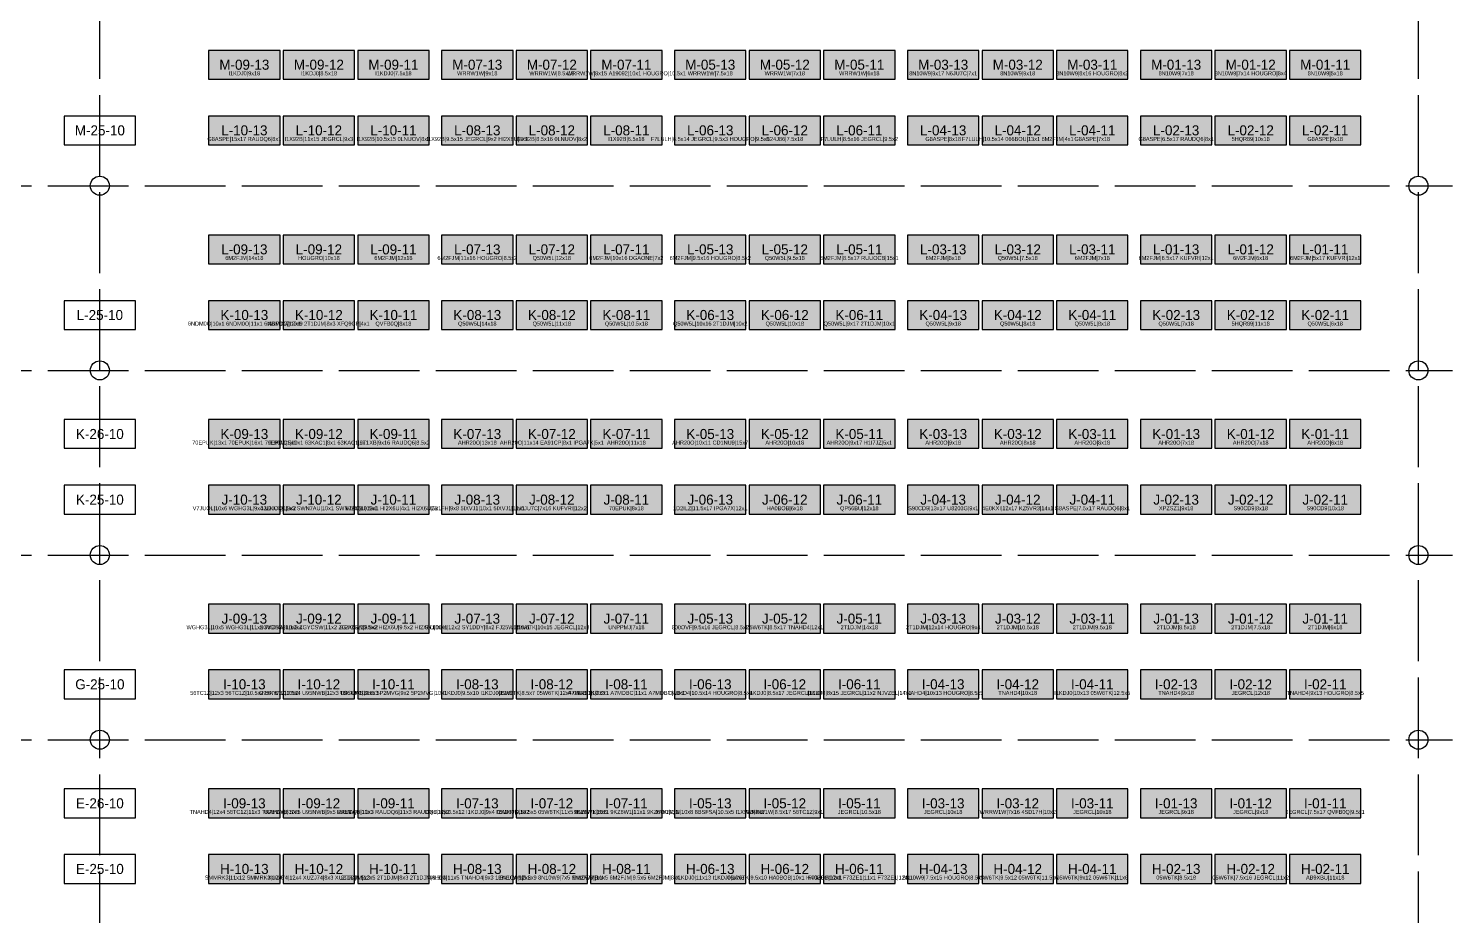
# Model space of a CAD drawing. Header units: metres. Extents: x 0 to 48.5, y -2.8 to 53.5.
# Drawn here: x 26.08 to 48.46, y 25.44 to 39.37 of the extents above; entities that cross this region are included whole.
import ezdxf
from ezdxf.enums import TextEntityAlignment as Align

# ---------------------------------------------------------------- set-up
doc = ezdxf.new("R2010")
doc.units = ezdxf.units.M
doc.linetypes.add('DASHED', pattern=[1.524, 1.27, -0.254])
for name, color, linetype in [('CROSS_AISLES', 4, 'Continuous'), ('LABELS', 7, 'Continuous'), ('RACK_L1', 7, 'Continuous'), ('STOCK_ONLY', 254, 'Continuous'), ('SUPPORT_POINTS', 8, 'Continuous'), ('WALKWAYS', 8, 'Continuous'), ('ZONE_A', 1, 'Continuous'), ('ZONE_B', 30, 'Continuous'), ('ZONE_C', 5, 'Continuous'), ('ZONE_N', 8, 'Continuous')]:
    doc.layers.add(name, color=color, linetype=linetype)

msp = doc.modelspace()

# ---------------------------------------------------------------- hatches: boundary and pattern name
at = {"layer": 'STOCK_ONLY'}
for points in [[(28.912, 38.574), (30.035, 38.574), (30.035, 39.025), (28.912, 39.025)], [(30.084, 38.574), (31.206, 38.574), (31.206, 39.025), (30.084, 39.025)], [(31.255, 38.574), (32.377, 38.574), (32.377, 39.025), (31.255, 39.025)], [(32.572, 38.574), (33.695, 38.574), (33.695, 39.025), (32.572, 39.025)], [(33.744, 38.574), (34.866, 38.574), (34.866, 39.025), (33.744, 39.025)], [(34.915, 38.574), (36.037, 38.574), (36.037, 39.025), (34.915, 39.025)], [(36.232, 38.574), (37.355, 38.574), (37.355, 39.025), (36.232, 39.025)], [(37.404, 38.574), (38.526, 38.574), (38.526, 39.025), (37.404, 39.025)], [(38.575, 38.574), (39.697, 38.574), (39.697, 39.025), (38.575, 39.025)], [(39.892, 38.574), (41.015, 38.574), (41.015, 39.025), (39.892, 39.025)], [(41.064, 38.574), (42.186, 38.574), (42.186, 39.025), (41.064, 39.025)], [(42.235, 38.574), (43.357, 38.574), (43.357, 39.025), (42.235, 39.025)], [(43.552, 38.574), (44.675, 38.574), (44.675, 39.025), (43.552, 39.025)], [(44.724, 38.574), (45.846, 38.574), (45.846, 39.025), (44.724, 39.025)], [(45.895, 38.574), (47.017, 38.574), (47.017, 39.025), (45.895, 39.025)], [(28.912, 37.543), (30.035, 37.543), (30.035, 37.994), (28.912, 37.994)], [(30.084, 37.543), (31.206, 37.543), (31.206, 37.994), (30.084, 37.994)], [(31.255, 37.543), (32.377, 37.543), (32.377, 37.994), (31.255, 37.994)], [(32.572, 37.543), (33.695, 37.543), (33.695, 37.994), (32.572, 37.994)], [(33.744, 37.543), (34.866, 37.543), (34.866, 37.994), (33.744, 37.994)], [(34.915, 37.543), (36.037, 37.543), (36.037, 37.994), (34.915, 37.994)], [(36.232, 37.543), (37.355, 37.543), (37.355, 37.994), (36.232, 37.994)], [(37.404, 37.543), (38.526, 37.543), (38.526, 37.994), (37.404, 37.994)], [(38.575, 37.543), (39.697, 37.543), (39.697, 37.994), (38.575, 37.994)], [(39.892, 37.543), (41.015, 37.543), (41.015, 37.994), (39.892, 37.994)], [(41.064, 37.543), (42.186, 37.543), (42.186, 37.994), (41.064, 37.994)], [(42.235, 37.543), (43.357, 37.543), (43.357, 37.994), (42.235, 37.994)], [(43.552, 37.543), (44.675, 37.543), (44.675, 37.994), (43.552, 37.994)], [(44.724, 37.543), (45.846, 37.543), (45.846, 37.994), (44.724, 37.994)], [(45.895, 37.543), (47.017, 37.543), (47.017, 37.994), (45.895, 37.994)], [(28.912, 35.674), (30.035, 35.674), (30.035, 36.125), (28.912, 36.125)], [(30.084, 35.674), (31.206, 35.674), (31.206, 36.125), (30.084, 36.125)], [(31.255, 35.674), (32.377, 35.674), (32.377, 36.125), (31.255, 36.125)], [(32.572, 35.674), (33.695, 35.674), (33.695, 36.125), (32.572, 36.125)], [(33.744, 35.674), (34.866, 35.674), (34.866, 36.125), (33.744, 36.125)], [(34.915, 35.674), (36.037, 35.674), (36.037, 36.125), (34.915, 36.125)], [(36.232, 35.674), (37.355, 35.674), (37.355, 36.125), (36.232, 36.125)], [(37.404, 35.674), (38.526, 35.674), (38.526, 36.125), (37.404, 36.125)], [(38.575, 35.674), (39.697, 35.674), (39.697, 36.125), (38.575, 36.125)], [(39.892, 35.674), (41.015, 35.674), (41.015, 36.125), (39.892, 36.125)], [(41.064, 35.674), (42.186, 35.674), (42.186, 36.125), (41.064, 36.125)], [(42.235, 35.674), (43.357, 35.674), (43.357, 36.125), (42.235, 36.125)], [(43.552, 35.674), (44.675, 35.674), (44.675, 36.125), (43.552, 36.125)], [(44.724, 35.674), (45.846, 35.674), (45.846, 36.125), (44.724, 36.125)], [(45.895, 35.674), (47.017, 35.674), (47.017, 36.125), (45.895, 36.125)], [(31.255, 34.643), (32.377, 34.643), (32.377, 35.094), (31.255, 35.094)], [(32.572, 34.643), (33.695, 34.643), (33.695, 35.094), (32.572, 35.094)], [(33.744, 34.643), (34.866, 34.643), (34.866, 35.094), (33.744, 35.094)], [(34.915, 34.643), (36.037, 34.643), (36.037, 35.094), (34.915, 35.094)], [(36.232, 34.643), (37.355, 34.643), (37.355, 35.094), (36.232, 35.094)], [(37.404, 34.643), (38.526, 34.643), (38.526, 35.094), (37.404, 35.094)], [(38.575, 34.643), (39.697, 34.643), (39.697, 35.094), (38.575, 35.094)], [(39.892, 34.643), (41.015, 34.643), (41.015, 35.094), (39.892, 35.094)], [(41.064, 34.643), (42.186, 34.643), (42.186, 35.094), (41.064, 35.094)], [(42.235, 34.643), (43.357, 34.643), (43.357, 35.094), (42.235, 35.094)], [(43.552, 34.643), (44.675, 34.643), (44.675, 35.094), (43.552, 35.094)], [(44.724, 34.643), (45.846, 34.643), (45.846, 35.094), (44.724, 35.094)], [(45.895, 34.643), (47.017, 34.643), (47.017, 35.094), (45.895, 35.094)], [(31.255, 32.775), (32.377, 32.775), (32.377, 33.226), (31.255, 33.226)], [(32.572, 32.775), (33.695, 32.775), (33.695, 33.226), (32.572, 33.226)], [(33.744, 32.775), (34.866, 32.775), (34.866, 33.226), (33.744, 33.226)], [(34.915, 32.775), (36.037, 32.775), (36.037, 33.226), (34.915, 33.226)], [(36.232, 32.775), (37.355, 32.775), (37.355, 33.226), (36.232, 33.226)], [(37.404, 32.775), (38.526, 32.775), (38.526, 33.226), (37.404, 33.226)], [(38.575, 32.775), (39.697, 32.775), (39.697, 33.226), (38.575, 33.226)], [(39.892, 32.775), (41.015, 32.775), (41.015, 33.226), (39.892, 33.226)], [(41.064, 32.775), (42.186, 32.775), (42.186, 33.226), (41.064, 33.226)], [(42.235, 32.775), (43.357, 32.775), (43.357, 33.226), (42.235, 33.226)], [(43.552, 32.775), (44.675, 32.775), (44.675, 33.226), (43.552, 33.226)], [(44.724, 32.775), (45.846, 32.775), (45.846, 33.226), (44.724, 33.226)], [(45.895, 32.775), (47.017, 32.775), (47.017, 33.226), (45.895, 33.226)], [(33.744, 31.743), (34.866, 31.743), (34.866, 32.194), (33.744, 32.194)], [(34.915, 31.743), (36.037, 31.743), (36.037, 32.194), (34.915, 32.194)], [(36.232, 31.743), (37.355, 31.743), (37.355, 32.194), (36.232, 32.194)], [(37.404, 31.743), (38.526, 31.743), (38.526, 32.194), (37.404, 32.194)], [(38.575, 31.743), (39.697, 31.743), (39.697, 32.194), (38.575, 32.194)], [(39.892, 31.743), (41.015, 31.743), (41.015, 32.194), (39.892, 32.194)], [(41.064, 31.743), (42.186, 31.743), (42.186, 32.194), (41.064, 32.194)], [(42.235, 31.743), (43.357, 31.743), (43.357, 32.194), (42.235, 32.194)], [(43.552, 31.743), (44.675, 31.743), (44.675, 32.194), (43.552, 32.194)], [(44.724, 31.743), (45.846, 31.743), (45.846, 32.194), (44.724, 32.194)], [(45.895, 31.743), (47.017, 31.743), (47.017, 32.194), (45.895, 32.194)], [(33.744, 29.874), (34.866, 29.874), (34.866, 30.325), (33.744, 30.325)], [(34.915, 29.874), (36.037, 29.874), (36.037, 30.325), (34.915, 30.325)], [(36.232, 29.874), (37.355, 29.874), (37.355, 30.325), (36.232, 30.325)], [(37.404, 29.874), (38.526, 29.874), (38.526, 30.325), (37.404, 30.325)], [(38.575, 29.874), (39.697, 29.874), (39.697, 30.325), (38.575, 30.325)], [(39.892, 29.874), (41.015, 29.874), (41.015, 30.325), (39.892, 30.325)], [(41.064, 29.874), (42.186, 29.874), (42.186, 30.325), (41.064, 30.325)], [(42.235, 29.874), (43.357, 29.874), (43.357, 30.325), (42.235, 30.325)], [(43.552, 29.874), (44.675, 29.874), (44.675, 30.325), (43.552, 30.325)], [(44.724, 29.874), (45.846, 29.874), (45.846, 30.325), (44.724, 30.325)], [(45.895, 29.874), (47.017, 29.874), (47.017, 30.325), (45.895, 30.325)], [(32.572, 28.843), (33.695, 28.843), (33.695, 29.294), (32.572, 29.294)], [(36.232, 28.843), (37.355, 28.843), (37.355, 29.294), (36.232, 29.294)], [(37.404, 28.843), (38.526, 28.843), (38.526, 29.294), (37.404, 29.294)], [(38.575, 28.843), (39.697, 28.843), (39.697, 29.294), (38.575, 29.294)], [(39.892, 28.843), (41.015, 28.843), (41.015, 29.294), (39.892, 29.294)], [(41.064, 28.843), (42.186, 28.843), (42.186, 29.294), (41.064, 29.294)], [(42.235, 28.843), (43.357, 28.843), (43.357, 29.294), (42.235, 29.294)], [(43.552, 28.843), (44.675, 28.843), (44.675, 29.294), (43.552, 29.294)], [(44.724, 28.843), (45.846, 28.843), (45.846, 29.294), (44.724, 29.294)], [(45.895, 28.843), (47.017, 28.843), (47.017, 29.294), (45.895, 29.294)], [(36.232, 26.974), (37.355, 26.974), (37.355, 27.425), (36.232, 27.425)], [(37.404, 26.974), (38.526, 26.974), (38.526, 27.425), (37.404, 27.425)], [(38.575, 26.974), (39.697, 26.974), (39.697, 27.425), (38.575, 27.425)], [(39.892, 26.974), (41.015, 26.974), (41.015, 27.425), (39.892, 27.425)], [(41.064, 26.974), (42.186, 26.974), (42.186, 27.425), (41.064, 27.425)], [(42.235, 26.974), (43.357, 26.974), (43.357, 27.425), (42.235, 27.425)], [(43.552, 26.974), (44.675, 26.974), (44.675, 27.425), (43.552, 27.425)], [(44.724, 26.974), (45.846, 26.974), (45.846, 27.425), (44.724, 27.425)], [(45.895, 26.974), (47.017, 26.974), (47.017, 27.425), (45.895, 27.425)], [(39.892, 25.943), (41.015, 25.943), (41.015, 26.394), (39.892, 26.394)], [(41.064, 25.943), (42.186, 25.943), (42.186, 26.394), (41.064, 26.394)], [(42.235, 25.943), (43.357, 25.943), (43.357, 26.394), (42.235, 26.394)], [(43.552, 25.943), (44.675, 25.943), (44.675, 26.394), (43.552, 26.394)], [(44.724, 25.943), (45.846, 25.943), (45.846, 26.394), (44.724, 26.394)], [(45.895, 25.943), (47.017, 25.943), (47.017, 26.394), (45.895, 26.394)]]:
    msp.add_hatch(color=254, dxfattribs=at).paths.add_polyline_path(points)
at = {"layer": 'ZONE_A'}
for points in [[(28.912, 31.743), (30.035, 31.743), (30.035, 32.194), (28.912, 32.194)], [(28.912, 29.874), (30.035, 29.874), (30.035, 30.325), (28.912, 30.325)], [(30.084, 29.874), (31.206, 29.874), (31.206, 30.325), (30.084, 30.325)], [(28.912, 28.843), (30.035, 28.843), (30.035, 29.294), (28.912, 29.294)], [(30.084, 28.843), (31.206, 28.843), (31.206, 29.294), (30.084, 29.294)], [(31.255, 28.843), (32.377, 28.843), (32.377, 29.294), (31.255, 29.294)], [(33.744, 28.843), (34.866, 28.843), (34.866, 29.294), (33.744, 29.294)], [(28.912, 26.974), (30.035, 26.974), (30.035, 27.425), (28.912, 27.425)], [(30.084, 26.974), (31.206, 26.974), (31.206, 27.425), (30.084, 27.425)], [(31.255, 26.974), (32.377, 26.974), (32.377, 27.425), (31.255, 27.425)], [(32.572, 26.974), (33.695, 26.974), (33.695, 27.425), (32.572, 27.425)], [(33.744, 26.974), (34.866, 26.974), (34.866, 27.425), (33.744, 27.425)], [(28.912, 25.943), (30.035, 25.943), (30.035, 26.394), (28.912, 26.394)], [(30.084, 25.943), (31.206, 25.943), (31.206, 26.394), (30.084, 26.394)], [(31.255, 25.943), (32.377, 25.943), (32.377, 26.394), (31.255, 26.394)], [(32.572, 25.943), (33.695, 25.943), (33.695, 26.394), (32.572, 26.394)], [(33.744, 25.943), (34.866, 25.943), (34.866, 26.394), (33.744, 26.394)], [(34.915, 25.943), (36.037, 25.943), (36.037, 26.394), (34.915, 26.394)], [(36.232, 25.943), (37.355, 25.943), (37.355, 26.394), (36.232, 26.394)], [(37.404, 25.943), (38.526, 25.943), (38.526, 26.394), (37.404, 26.394)]]:
    msp.add_hatch(color=1, dxfattribs=at).paths.add_polyline_path(points)
at = {"layer": 'ZONE_B'}
for points in [[(28.912, 32.775), (30.035, 32.775), (30.035, 33.226), (28.912, 33.226)], [(30.084, 31.743), (31.206, 31.743), (31.206, 32.194), (30.084, 32.194)], [(31.255, 31.743), (32.377, 31.743), (32.377, 32.194), (31.255, 32.194)], [(31.255, 29.874), (32.377, 29.874), (32.377, 30.325), (31.255, 30.325)], [(34.915, 28.843), (36.037, 28.843), (36.037, 29.294), (34.915, 29.294)], [(38.575, 25.943), (39.697, 25.943), (39.697, 26.394), (38.575, 26.394)]]:
    msp.add_hatch(color=30, dxfattribs=at).paths.add_polyline_path(points)
at = {"layer": 'ZONE_C'}
for points in [[(28.912, 34.643), (30.035, 34.643), (30.035, 35.094), (28.912, 35.094)], [(30.084, 32.775), (31.206, 32.775), (31.206, 33.226), (30.084, 33.226)], [(32.572, 31.743), (33.695, 31.743), (33.695, 32.194), (32.572, 32.194)], [(32.572, 29.874), (33.695, 29.874), (33.695, 30.325), (32.572, 30.325)], [(34.915, 26.974), (36.037, 26.974), (36.037, 27.425), (34.915, 27.425)]]:
    msp.add_hatch(color=5, dxfattribs=at).paths.add_polyline_path(points)
at = {"layer": 'ZONE_N'}
msp.add_hatch(color=8, dxfattribs=at).paths.add_polyline_path([(30.084, 34.643), (31.206, 34.643), (31.206, 35.094), (30.084, 35.094)])

# ---------------------------------------------------------------- linework, layer by layer
at = {"layer": 'CROSS_AISLES', "linetype": 'DASHED'}
for p, q in [((27.204, 2), (27.204, 52.4)), ((47.92, 2), (47.92, 52.4))]:
    msp.add_line(p, q, dxfattribs=at)
at = {"layer": 'RACK_L1'}
for points in [[(28.912, 38.574), (30.035, 38.574), (30.035, 39.025), (28.912, 39.025)], [(30.084, 38.574), (31.206, 38.574), (31.206, 39.025), (30.084, 39.025)], [(31.255, 38.574), (32.377, 38.574), (32.377, 39.025), (31.255, 39.025)], [(32.572, 38.574), (33.695, 38.574), (33.695, 39.025), (32.572, 39.025)], [(33.744, 38.574), (34.866, 38.574), (34.866, 39.025), (33.744, 39.025)], [(34.915, 38.574), (36.037, 38.574), (36.037, 39.025), (34.915, 39.025)], [(36.232, 38.574), (37.355, 38.574), (37.355, 39.025), (36.232, 39.025)], [(37.404, 38.574), (38.526, 38.574), (38.526, 39.025), (37.404, 39.025)], [(38.575, 38.574), (39.697, 38.574), (39.697, 39.025), (38.575, 39.025)], [(39.892, 38.574), (41.015, 38.574), (41.015, 39.025), (39.892, 39.025)], [(41.064, 38.574), (42.186, 38.574), (42.186, 39.025), (41.064, 39.025)], [(42.235, 38.574), (43.357, 38.574), (43.357, 39.025), (42.235, 39.025)], [(43.552, 38.574), (44.675, 38.574), (44.675, 39.025), (43.552, 39.025)], [(44.724, 38.574), (45.846, 38.574), (45.846, 39.025), (44.724, 39.025)], [(45.895, 38.574), (47.017, 38.574), (47.017, 39.025), (45.895, 39.025)], [(26.643, 37.543), (27.766, 37.543), (27.766, 37.994), (26.643, 37.994)], [(28.912, 37.543), (30.035, 37.543), (30.035, 37.994), (28.912, 37.994)], [(30.084, 37.543), (31.206, 37.543), (31.206, 37.994), (30.084, 37.994)], [(31.255, 37.543), (32.377, 37.543), (32.377, 37.994), (31.255, 37.994)], [(32.572, 37.543), (33.695, 37.543), (33.695, 37.994), (32.572, 37.994)], [(33.744, 37.543), (34.866, 37.543), (34.866, 37.994), (33.744, 37.994)], [(34.915, 37.543), (36.037, 37.543), (36.037, 37.994), (34.915, 37.994)], [(36.232, 37.543), (37.355, 37.543), (37.355, 37.994), (36.232, 37.994)], [(37.404, 37.543), (38.526, 37.543), (38.526, 37.994), (37.404, 37.994)], [(38.575, 37.543), (39.697, 37.543), (39.697, 37.994), (38.575, 37.994)], [(39.892, 37.543), (41.015, 37.543), (41.015, 37.994), (39.892, 37.994)], [(41.064, 37.543), (42.186, 37.543), (42.186, 37.994), (41.064, 37.994)], [(42.235, 37.543), (43.357, 37.543), (43.357, 37.994), (42.235, 37.994)], [(43.552, 37.543), (44.675, 37.543), (44.675, 37.994), (43.552, 37.994)], [(44.724, 37.543), (45.846, 37.543), (45.846, 37.994), (44.724, 37.994)], [(45.895, 37.543), (47.017, 37.543), (47.017, 37.994), (45.895, 37.994)], [(28.912, 35.674), (30.035, 35.674), (30.035, 36.125), (28.912, 36.125)], [(30.084, 35.674), (31.206, 35.674), (31.206, 36.125), (30.084, 36.125)], [(31.255, 35.674), (32.377, 35.674), (32.377, 36.125), (31.255, 36.125)], [(32.572, 35.674), (33.695, 35.674), (33.695, 36.125), (32.572, 36.125)], [(33.744, 35.674), (34.866, 35.674), (34.866, 36.125), (33.744, 36.125)], [(34.915, 35.674), (36.037, 35.674), (36.037, 36.125), (34.915, 36.125)], [(36.232, 35.674), (37.355, 35.674), (37.355, 36.125), (36.232, 36.125)], [(37.404, 35.674), (38.526, 35.674), (38.526, 36.125), (37.404, 36.125)], [(38.575, 35.674), (39.697, 35.674), (39.697, 36.125), (38.575, 36.125)], [(39.892, 35.674), (41.015, 35.674), (41.015, 36.125), (39.892, 36.125)], [(41.064, 35.674), (42.186, 35.674), (42.186, 36.125), (41.064, 36.125)], [(42.235, 35.674), (43.357, 35.674), (43.357, 36.125), (42.235, 36.125)], [(43.552, 35.674), (44.675, 35.674), (44.675, 36.125), (43.552, 36.125)], [(44.724, 35.674), (45.846, 35.674), (45.846, 36.125), (44.724, 36.125)], [(45.895, 35.674), (47.017, 35.674), (47.017, 36.125), (45.895, 36.125)], [(26.643, 34.643), (27.766, 34.643), (27.766, 35.094), (26.643, 35.094)], [(28.912, 34.643), (30.035, 34.643), (30.035, 35.094), (28.912, 35.094)], [(30.084, 34.643), (31.206, 34.643), (31.206, 35.094), (30.084, 35.094)], [(31.255, 34.643), (32.377, 34.643), (32.377, 35.094), (31.255, 35.094)], [(32.572, 34.643), (33.695, 34.643), (33.695, 35.094), (32.572, 35.094)], [(33.744, 34.643), (34.866, 34.643), (34.866, 35.094), (33.744, 35.094)], [(34.915, 34.643), (36.037, 34.643), (36.037, 35.094), (34.915, 35.094)], [(36.232, 34.643), (37.355, 34.643), (37.355, 35.094), (36.232, 35.094)], [(37.404, 34.643), (38.526, 34.643), (38.526, 35.094), (37.404, 35.094)], [(38.575, 34.643), (39.697, 34.643), (39.697, 35.094), (38.575, 35.094)], [(39.892, 34.643), (41.015, 34.643), (41.015, 35.094), (39.892, 35.094)], [(41.064, 34.643), (42.186, 34.643), (42.186, 35.094), (41.064, 35.094)], [(42.235, 34.643), (43.357, 34.643), (43.357, 35.094), (42.235, 35.094)], [(43.552, 34.643), (44.675, 34.643), (44.675, 35.094), (43.552, 35.094)], [(44.724, 34.643), (45.846, 34.643), (45.846, 35.094), (44.724, 35.094)], [(45.895, 34.643), (47.017, 34.643), (47.017, 35.094), (45.895, 35.094)], [(26.643, 32.775), (27.766, 32.775), (27.766, 33.226), (26.643, 33.226)], [(28.912, 32.775), (30.035, 32.775), (30.035, 33.226), (28.912, 33.226)], [(30.084, 32.775), (31.206, 32.775), (31.206, 33.226), (30.084, 33.226)], [(31.255, 32.775), (32.377, 32.775), (32.377, 33.226), (31.255, 33.226)], [(32.572, 32.775), (33.695, 32.775), (33.695, 33.226), (32.572, 33.226)], [(33.744, 32.775), (34.866, 32.775), (34.866, 33.226), (33.744, 33.226)], [(34.915, 32.775), (36.037, 32.775), (36.037, 33.226), (34.915, 33.226)], [(36.232, 32.775), (37.355, 32.775), (37.355, 33.226), (36.232, 33.226)], [(37.404, 32.775), (38.526, 32.775), (38.526, 33.226), (37.404, 33.226)], [(38.575, 32.775), (39.697, 32.775), (39.697, 33.226), (38.575, 33.226)], [(39.892, 32.775), (41.015, 32.775), (41.015, 33.226), (39.892, 33.226)], [(41.064, 32.775), (42.186, 32.775), (42.186, 33.226), (41.064, 33.226)], [(42.235, 32.775), (43.357, 32.775), (43.357, 33.226), (42.235, 33.226)], [(43.552, 32.775), (44.675, 32.775), (44.675, 33.226), (43.552, 33.226)], [(44.724, 32.775), (45.846, 32.775), (45.846, 33.226), (44.724, 33.226)], [(45.895, 32.775), (47.017, 32.775), (47.017, 33.226), (45.895, 33.226)], [(26.643, 31.743), (27.766, 31.743), (27.766, 32.194), (26.643, 32.194)], [(28.912, 31.743), (30.035, 31.743), (30.035, 32.194), (28.912, 32.194)], [(30.084, 31.743), (31.206, 31.743), (31.206, 32.194), (30.084, 32.194)], [(31.255, 31.743), (32.377, 31.743), (32.377, 32.194), (31.255, 32.194)], [(32.572, 31.743), (33.695, 31.743), (33.695, 32.194), (32.572, 32.194)], [(33.744, 31.743), (34.866, 31.743), (34.866, 32.194), (33.744, 32.194)], [(34.915, 31.743), (36.037, 31.743), (36.037, 32.194), (34.915, 32.194)], [(36.232, 31.743), (37.355, 31.743), (37.355, 32.194), (36.232, 32.194)], [(37.404, 31.743), (38.526, 31.743), (38.526, 32.194), (37.404, 32.194)], [(38.575, 31.743), (39.697, 31.743), (39.697, 32.194), (38.575, 32.194)], [(39.892, 31.743), (41.015, 31.743), (41.015, 32.194), (39.892, 32.194)], [(41.064, 31.743), (42.186, 31.743), (42.186, 32.194), (41.064, 32.194)], [(42.235, 31.743), (43.357, 31.743), (43.357, 32.194), (42.235, 32.194)], [(43.552, 31.743), (44.675, 31.743), (44.675, 32.194), (43.552, 32.194)], [(44.724, 31.743), (45.846, 31.743), (45.846, 32.194), (44.724, 32.194)], [(45.895, 31.743), (47.017, 31.743), (47.017, 32.194), (45.895, 32.194)], [(28.912, 29.874), (30.035, 29.874), (30.035, 30.325), (28.912, 30.325)], [(30.084, 29.874), (31.206, 29.874), (31.206, 30.325), (30.084, 30.325)], [(31.255, 29.874), (32.377, 29.874), (32.377, 30.325), (31.255, 30.325)], [(32.572, 29.874), (33.695, 29.874), (33.695, 30.325), (32.572, 30.325)], [(33.744, 29.874), (34.866, 29.874), (34.866, 30.325), (33.744, 30.325)], [(34.915, 29.874), (36.037, 29.874), (36.037, 30.325), (34.915, 30.325)], [(36.232, 29.874), (37.355, 29.874), (37.355, 30.325), (36.232, 30.325)], [(37.404, 29.874), (38.526, 29.874), (38.526, 30.325), (37.404, 30.325)], [(38.575, 29.874), (39.697, 29.874), (39.697, 30.325), (38.575, 30.325)], [(39.892, 29.874), (41.015, 29.874), (41.015, 30.325), (39.892, 30.325)], [(41.064, 29.874), (42.186, 29.874), (42.186, 30.325), (41.064, 30.325)], [(42.235, 29.874), (43.357, 29.874), (43.357, 30.325), (42.235, 30.325)], [(43.552, 29.874), (44.675, 29.874), (44.675, 30.325), (43.552, 30.325)], [(44.724, 29.874), (45.846, 29.874), (45.846, 30.325), (44.724, 30.325)], [(45.895, 29.874), (47.017, 29.874), (47.017, 30.325), (45.895, 30.325)], [(26.643, 28.843), (27.766, 28.843), (27.766, 29.294), (26.643, 29.294)], [(28.912, 28.843), (30.035, 28.843), (30.035, 29.294), (28.912, 29.294)], [(30.084, 28.843), (31.206, 28.843), (31.206, 29.294), (30.084, 29.294)], [(31.255, 28.843), (32.377, 28.843), (32.377, 29.294), (31.255, 29.294)], [(32.572, 28.843), (33.695, 28.843), (33.695, 29.294), (32.572, 29.294)], [(33.744, 28.843), (34.866, 28.843), (34.866, 29.294), (33.744, 29.294)], [(34.915, 28.843), (36.037, 28.843), (36.037, 29.294), (34.915, 29.294)], [(36.232, 28.843), (37.355, 28.843), (37.355, 29.294), (36.232, 29.294)], [(37.404, 28.843), (38.526, 28.843), (38.526, 29.294), (37.404, 29.294)], [(38.575, 28.843), (39.697, 28.843), (39.697, 29.294), (38.575, 29.294)], [(39.892, 28.843), (41.015, 28.843), (41.015, 29.294), (39.892, 29.294)], [(41.064, 28.843), (42.186, 28.843), (42.186, 29.294), (41.064, 29.294)], [(42.235, 28.843), (43.357, 28.843), (43.357, 29.294), (42.235, 29.294)], [(43.552, 28.843), (44.675, 28.843), (44.675, 29.294), (43.552, 29.294)], [(44.724, 28.843), (45.846, 28.843), (45.846, 29.294), (44.724, 29.294)], [(45.895, 28.843), (47.017, 28.843), (47.017, 29.294), (45.895, 29.294)], [(26.643, 26.974), (27.766, 26.974), (27.766, 27.425), (26.643, 27.425)], [(28.912, 26.974), (30.035, 26.974), (30.035, 27.425), (28.912, 27.425)], [(30.084, 26.974), (31.206, 26.974), (31.206, 27.425), (30.084, 27.425)], [(31.255, 26.974), (32.377, 26.974), (32.377, 27.425), (31.255, 27.425)], [(32.572, 26.974), (33.695, 26.974), (33.695, 27.425), (32.572, 27.425)], [(33.744, 26.974), (34.866, 26.974), (34.866, 27.425), (33.744, 27.425)], [(34.915, 26.974), (36.037, 26.974), (36.037, 27.425), (34.915, 27.425)], [(36.232, 26.974), (37.355, 26.974), (37.355, 27.425), (36.232, 27.425)], [(37.404, 26.974), (38.526, 26.974), (38.526, 27.425), (37.404, 27.425)], [(38.575, 26.974), (39.697, 26.974), (39.697, 27.425), (38.575, 27.425)], [(39.892, 26.974), (41.015, 26.974), (41.015, 27.425), (39.892, 27.425)], [(41.064, 26.974), (42.186, 26.974), (42.186, 27.425), (41.064, 27.425)], [(42.235, 26.974), (43.357, 26.974), (43.357, 27.425), (42.235, 27.425)], [(43.552, 26.974), (44.675, 26.974), (44.675, 27.425), (43.552, 27.425)], [(44.724, 26.974), (45.846, 26.974), (45.846, 27.425), (44.724, 27.425)], [(45.895, 26.974), (47.017, 26.974), (47.017, 27.425), (45.895, 27.425)], [(26.643, 25.943), (27.766, 25.943), (27.766, 26.394), (26.643, 26.394)], [(28.912, 25.943), (30.035, 25.943), (30.035, 26.394), (28.912, 26.394)], [(30.084, 25.943), (31.206, 25.943), (31.206, 26.394), (30.084, 26.394)], [(31.255, 25.943), (32.377, 25.943), (32.377, 26.394), (31.255, 26.394)], [(32.572, 25.943), (33.695, 25.943), (33.695, 26.394), (32.572, 26.394)], [(33.744, 25.943), (34.866, 25.943), (34.866, 26.394), (33.744, 26.394)], [(34.915, 25.943), (36.037, 25.943), (36.037, 26.394), (34.915, 26.394)], [(36.232, 25.943), (37.355, 25.943), (37.355, 26.394), (36.232, 26.394)], [(37.404, 25.943), (38.526, 25.943), (38.526, 26.394), (37.404, 26.394)], [(38.575, 25.943), (39.697, 25.943), (39.697, 26.394), (38.575, 26.394)], [(39.892, 25.943), (41.015, 25.943), (41.015, 26.394), (39.892, 26.394)], [(41.064, 25.943), (42.186, 25.943), (42.186, 26.394), (41.064, 26.394)], [(42.235, 25.943), (43.357, 25.943), (43.357, 26.394), (42.235, 26.394)], [(43.552, 25.943), (44.675, 25.943), (44.675, 26.394), (43.552, 26.394)], [(44.724, 25.943), (45.846, 25.943), (45.846, 26.394), (44.724, 26.394)], [(45.895, 25.943), (47.017, 25.943), (47.017, 26.394), (45.895, 26.394)]]:
    msp.add_lwpolyline(points, close=True, dxfattribs=at)
at = {"layer": 'SUPPORT_POINTS'}
for centre in [(27.204, 36.899), (47.92, 36.899), (27.204, 33.999), (47.92, 33.999), (27.204, 31.099), (47.92, 31.099), (27.204, 28.199), (47.92, 28.199)]:
    msp.add_circle(centre, 0.15, dxfattribs=at)
at = {"layer": 'WALKWAYS', "linetype": 'DASHED'}
for p, q in [((2, 36.899), (48.456, 36.899)), ((2, 33.999), (48.456, 33.999)), ((2, 31.099), (48.456, 31.099)), ((2, 28.199), (48.456, 28.199))]:
    msp.add_line(p, q, dxfattribs=at)

# ---------------------------------------------------------------- texts
at = {"layer": 'LABELS'}
for s, height, p in [('M-09-13', 0.1579, (29.474, 38.8)), ('M-09-12', 0.1579, (30.645, 38.8)), ('M-09-11', 0.1579, (31.816, 38.8)), ('M-07-13', 0.1579, (33.134, 38.8)), ('M-07-12', 0.1579, (34.305, 38.8)), ('M-07-11', 0.1579, (35.476, 38.8)), ('M-05-13', 0.1579, (36.794, 38.8)), ('M-05-12', 0.1579, (37.965, 38.8)), ('M-05-11', 0.1579, (39.136, 38.8)), ('M-03-13', 0.1579, (40.454, 38.8)), ('M-03-12', 0.1579, (41.625, 38.8)), ('M-03-11', 0.1579, (42.796, 38.8)), ('M-01-13', 0.1579, (44.114, 38.8)), ('M-01-12', 0.1579, (45.285, 38.8)), ('M-01-11', 0.1579, (46.456, 38.8)), ('I1KDJ0|9x18', 0.06314, (29.474, 38.665)), ('I1KDJ0|8.5x18', 0.06314, (30.645, 38.665)), ('I1KDJ0|7.5x18', 0.06314, (31.816, 38.665)), ('WRRW1W|9x18', 0.06314, (33.134, 38.665)), ('WRRW1W|8.5x18', 0.06314, (34.305, 38.665)), ('WRRW1W|8x15 A19092|10x1 HOUGRO|10.5x1', 0.06314, (35.476, 38.665)), ('WRRW1W|7.5x18', 0.06314, (36.794, 38.665)), ('WRRW1W|7x18', 0.06314, (37.965, 38.665)), ('WRRW1W|6x18', 0.06314, (39.136, 38.665)), ('8N10W9|9x17 N6JU7C|7x1', 0.06314, (40.454, 38.665)), ('8N10W9|9x18', 0.06314, (41.625, 38.665)), ('8N10W9|8x16 HOUGRO|8x2', 0.06314, (42.796, 38.665)), ('8N10W9|7x18', 0.06314, (44.114, 38.665)), ('8N10W9|7x14 HOUGRO|8x4', 0.06314, (45.285, 38.665)), ('8N10W9|5x18', 0.06314, (46.456, 38.665)), ('M-25-10', 0.1579, (27.204, 37.769)), ('L-10-13', 0.1579, (29.474, 37.769)), ('L-10-12', 0.1579, (30.645, 37.769)), ('L-10-11', 0.1579, (31.816, 37.769)), ('L-08-13', 0.1579, (33.134, 37.769)), ('L-08-12', 0.1579, (34.305, 37.769)), ('L-08-11', 0.1579, (35.476, 37.769)), ('L-06-13', 0.1579, (36.794, 37.769)), ('L-06-12', 0.1579, (37.965, 37.769)), ('L-06-11', 0.1579, (39.136, 37.769)), ('L-04-13', 0.1579, (40.454, 37.769)), ('L-04-12', 0.1579, (41.625, 37.769)), ('L-04-11', 0.1579, (42.796, 37.769)), ('L-02-13', 0.1579, (44.114, 37.769)), ('L-02-12', 0.1579, (45.285, 37.769)), ('L-02-11', 0.1579, (46.456, 37.769)), ('G8ASPE|15x17 RAUDQ6|8x1', 0.06314, (29.474, 37.634)), ('I1X92B|11x15 JEGRCL|9x3', 0.06314, (30.645, 37.634)), ('I1X92B|10.5x15 0LNUOV|8x3', 0.06314, (31.816, 37.634)), ('I1X92B|9.5x15 JEGRCL|9x2 HI2X6U|4x1', 0.06314, (33.134, 37.634)), ('I1X92B|8.5x16 0LNUOV|8x2', 0.06314, (34.305, 37.634)), ('I1X92B|6.5x18', 0.06314, (35.476, 37.634)), ('F7LULH|6.5x14 JEGRCL|9.5x3 HOUGRO|9.5x1', 0.06314, (36.794, 37.634)), ('B24J86|7.5x18', 0.06314, (37.965, 37.634)), ('F7LULH|8.5x16 JEGRCL|9.5x2', 0.06314, (39.136, 37.634)), ('G8ASPE|8x18', 0.06314, (40.454, 37.634)), ('F7LULH|10.5x14 066BOU|13x1 6M2FJM|4x1', 0.06314, (41.625, 37.634)), ('G8ASPE|7x18', 0.06314, (42.796, 37.634)), ('G8ASPE|6.5x17 RAUDQ6|8x1', 0.06314, (44.114, 37.634)), ('5HQR89|10x18', 0.06314, (45.285, 37.634)), ('G8ASPE|9x18', 0.06314, (46.456, 37.634)), ('L-09-13', 0.1579, (29.474, 35.9)), ('6M2FJM|14x18', 0.06314, (29.474, 35.765)), ('L-09-12', 0.1579, (30.645, 35.9)), ('HOUGRO|10x18', 0.06314, (30.645, 35.765)), ('L-09-11', 0.1579, (31.816, 35.9)), ('6M2FJM|12x18', 0.06314, (31.816, 35.765)), ('6M2FJM|11x16 HOUGRO|8.5x2', 0.06314, (33.134, 35.765)), ('L-07-13', 0.1579, (33.134, 35.9)), ('L-07-12', 0.1579, (34.305, 35.9)), ('Q50W5L|12x18', 0.06314, (34.305, 35.765)), ('6M2FJM|10x16 DGAONE|7x2', 0.06314, (35.476, 35.765)), ('L-07-11', 0.1579, (35.476, 35.9)), ('6M2FJM|9.5x16 HOUGRO|8.5x2', 0.06314, (36.794, 35.765)), ('L-05-13', 0.1579, (36.794, 35.9)), ('L-05-12', 0.1579, (37.965, 35.9)), ('Q50W5L|9.5x18', 0.06314, (37.965, 35.765)), ('6M2FJM|8.5x17 RUUOCB|15x1', 0.06314, (39.136, 35.765)), ('L-05-11', 0.1579, (39.136, 35.9)), ('L-03-13', 0.1579, (40.454, 35.9)), ('6M2FJM|8x18', 0.06314, (40.454, 35.765)), ('L-03-12', 0.1579, (41.625, 35.9)), ('Q50W5L|7.5x18', 0.06314, (41.625, 35.765)), ('L-03-11', 0.1579, (42.796, 35.9)), ('6M2FJM|7x18', 0.06314, (42.796, 35.765)), ('6M2FJM|6.5x17 KUFVRI|12x1', 0.06314, (44.114, 35.765)), ('L-01-13', 0.1579, (44.114, 35.9)), ('L-01-12', 0.1579, (45.285, 35.9)), ('6M2FJM|6x18', 0.06314, (45.285, 35.765)), ('6M2FJM|5x17 KUFVRI|12x1', 0.06314, (46.456, 35.765)), ('L-01-11', 0.1579, (46.456, 35.9)), ('L-25-10', 0.1579, (27.204, 34.869)), ('K-10-13', 0.1579, (29.474, 34.869)), ('K-10-12', 0.1579, (30.645, 34.869)), ('K-10-11', 0.1579, (31.816, 34.869)), ('K-08-13', 0.1579, (33.134, 34.869)), ('K-08-12', 0.1579, (34.305, 34.869)), ('K-08-11', 0.1579, (35.476, 34.869)), ('K-06-13', 0.1579, (36.794, 34.869)), ('K-06-12', 0.1579, (37.965, 34.869)), ('K-06-11', 0.1579, (39.136, 34.869)), ('K-04-13', 0.1579, (40.454, 34.869)), ('K-04-12', 0.1579, (41.625, 34.869)), ('K-04-11', 0.1579, (42.796, 34.869)), ('K-02-13', 0.1579, (44.114, 34.869)), ('K-02-12', 0.1579, (45.285, 34.869)), ('K-02-11', 0.1579, (46.456, 34.869)), ('6NDM0O|10x1 6NDM0O|11x1 6NDM0O|12x1', 0.06314, (29.474, 34.734)), ('AKP0A7|10x9 2T1DJM|8x3 XFQ9CP|4x1', 0.06314, (30.645, 34.734)), ('QVFB0Q|8x18', 0.06314, (31.816, 34.734)), ('Q50W5L|14x18', 0.06314, (33.134, 34.734)), ('Q50W5L|11x18', 0.06314, (34.305, 34.734)), ('Q50W5L|10.5x18', 0.06314, (35.476, 34.734)), ('Q50W5L|10x16 2T1DJM|10x2', 0.06314, (36.794, 34.734)), ('Q50W5L|10x18', 0.06314, (37.965, 34.734)), ('Q50W5L|9x17 2T1DJM|10x1', 0.06314, (39.136, 34.734)), ('Q50W5L|9x18', 0.06314, (40.454, 34.734)), ('Q50W5L|8x18', 0.06314, (41.625, 34.734)), ('Q50W5L|8x18', 0.06314, (42.796, 34.734)), ('Q50W5L|7x18', 0.06314, (44.114, 34.734)), ('5HQR89|11x18', 0.06314, (45.285, 34.734)), ('Q50W5L|6x18', 0.06314, (46.456, 34.734)), ('K-26-10', 0.1579, (27.204, 33)), ('70EPUK|13x1 70EPUK|16x1 70EPUK|5x1', 0.06314, (29.474, 32.865)), ('K-09-13', 0.1579, (29.474, 33)), ('63KAC1|10x1 63KAC1|8x1 63KAC1|9x1', 0.06314, (30.645, 32.865)), ('K-09-12', 0.1579, (30.645, 33)), ('1JT1XB|9x16 RAUDQ6|8.5x2', 0.06314, (31.816, 32.865)), ('K-09-11', 0.1579, (31.816, 33)), ('K-07-13', 0.1579, (33.134, 33)), ('AHR20O|13x18', 0.06314, (33.134, 32.865)), ('AHR20O|11x14 EA91CP|8x1 IPGA7X|5x1', 0.06314, (34.305, 32.865)), ('K-07-12', 0.1579, (34.305, 33)), ('K-07-11', 0.1579, (35.476, 33)), ('AHR20O|11x18', 0.06314, (35.476, 32.865)), ('AHR20O|10x11 CD1NU9|15x7', 0.06314, (36.794, 32.865)), ('K-05-13', 0.1579, (36.794, 33)), ('K-05-12', 0.1579, (37.965, 33)), ('AHR20O|10x18', 0.06314, (37.965, 32.865)), ('AHR20O|9x17 H1I7JZ|5x1', 0.06314, (39.136, 32.865)), ('K-05-11', 0.1579, (39.136, 33)), ('K-03-13', 0.1579, (40.454, 33)), ('AHR20O|9x18', 0.06314, (40.454, 32.865)), ('K-03-12', 0.1579, (41.625, 33)), ('AHR20O|8x18', 0.06314, (41.625, 32.865)), ('K-03-11', 0.1579, (42.796, 33)), ('AHR20O|8x18', 0.06314, (42.796, 32.865)), ('K-01-13', 0.1579, (44.114, 33)), ('AHR20O|7x18', 0.06314, (44.114, 32.865)), ('K-01-12', 0.1579, (45.285, 33)), ('AHR20O|7x18', 0.06314, (45.285, 32.865)), ('K-01-11', 0.1579, (46.456, 33)), ('AHR20O|6x18', 0.06314, (46.456, 32.865)), ('K-25-10', 0.1579, (27.204, 31.969)), ('J-10-13', 0.1579, (29.474, 31.969)), ('J-10-12', 0.1579, (30.645, 31.969)), ('J-10-11', 0.1579, (31.816, 31.969)), ('J-08-13', 0.1579, (33.134, 31.969)), ('J-08-12', 0.1579, (34.305, 31.969)), ('J-08-11', 0.1579, (35.476, 31.969)), ('J-06-13', 0.1579, (36.794, 31.969)), ('J-06-12', 0.1579, (37.965, 31.969)), ('J-06-11', 0.1579, (39.136, 31.969)), ('J-04-13', 0.1579, (40.454, 31.969)), ('J-04-12', 0.1579, (41.625, 31.969)), ('J-04-11', 0.1579, (42.796, 31.969)), ('J-02-13', 0.1579, (44.114, 31.969)), ('J-02-12', 0.1579, (45.285, 31.969)), ('J-02-11', 0.1579, (46.456, 31.969)), ('V7JUQL|10x6 WGHG3L|9x4 V7JUQL|9x2', 0.06314, (29.474, 31.834)), ('32ZKOX|11x3 SWN7AU|10x1 SWN7AU|10.5x1', 0.06314, (30.645, 31.834)), ('HI2X6U|13x1 HI2X6U|4x1 HI2X6U|5x1', 0.06314, (31.816, 31.834)), ('I2B1FH|9x8 5IXVJ1|10x1 5IXVJ1|11x1', 0.06314, (33.134, 31.834)), ('N6JU7C|7x16 KUFVRI|12x2', 0.06314, (34.305, 31.834)), ('70EPUK|8x18', 0.06314, (35.476, 31.834)), ('1D2ILZ|11.5x17 IPGA7X|12x1', 0.06314, (36.794, 31.834)), ('HA0BOB|6x18', 0.06314, (37.965, 31.834)), ('QP56BU|12x18', 0.06314, (39.136, 31.834)), ('S90CD9|13x17 U8203G|9x1', 0.06314, (40.454, 31.834)), ('4E0KXI|12x17 KZ5VR3|14x1', 0.06314, (41.625, 31.834)), ('G8ASPE|7.5x17 RAUDQ6|8x1', 0.06314, (42.796, 31.834)), ('XPZSZ1|9x18', 0.06314, (44.114, 31.834)), ('S90CD9|8x18', 0.06314, (45.285, 31.834)), ('S90CD9|10x18', 0.06314, (46.456, 31.834)), ('WGHG3L|10x5 WGHG3L|11x5 WGHG3L|12x4', 0.06314, (29.474, 29.965)), ('J-09-13', 0.1579, (29.474, 30.1)), ('ZGYCSW|10x2 ZGYCSW|11x2 ZGYCSW|9.5x2', 0.06314, (30.645, 29.965)), ('J-09-12', 0.1579, (30.645, 30.1)), ('HI2X6U|10.5x2 HI2X6U|9.5x2 HI2X6U|10x1', 0.06314, (31.816, 29.965)), ('J-09-11', 0.1579, (31.816, 30.1)), ('SY1DDY|12x2 SY1DDY|8x2 FJ25W1|10x1', 0.06314, (33.134, 29.965)), ('J-07-13', 0.1579, (33.134, 30.1)), ('05W6TK|10x15 JEGRCL|12x3', 0.06314, (34.305, 29.965)), ('J-07-12', 0.1579, (34.305, 30.1)), ('J-07-11', 0.1579, (35.476, 30.1)), ('UNPPMJ|7x18', 0.06314, (35.476, 29.965)), ('800OVF|9.5x16 JEGRCL|8.5x2', 0.06314, (36.794, 29.965)), ('J-05-13', 0.1579, (36.794, 30.1)), ('05W6TK|8.5x17 TNAHD4|12x1', 0.06314, (37.965, 29.965)), ('J-05-12', 0.1579, (37.965, 30.1)), ('J-05-11', 0.1579, (39.136, 30.1)), ('2T1DJM|14x18', 0.06314, (39.136, 29.965)), ('2T1DJM|12x14 HOUGRO|9x4', 0.06314, (40.454, 29.965)), ('J-03-13', 0.1579, (40.454, 30.1)), ('J-03-12', 0.1579, (41.625, 30.1)), ('2T1DJM|10.5x18', 0.06314, (41.625, 29.965)), ('J-03-11', 0.1579, (42.796, 30.1)), ('2T1DJM|9.5x18', 0.06314, (42.796, 29.965)), ('J-01-13', 0.1579, (44.114, 30.1)), ('2T1DJM|8.5x18', 0.06314, (44.114, 29.965)), ('J-01-12', 0.1579, (45.285, 30.1)), ('2T1DJM|7.5x18', 0.06314, (45.285, 29.965)), ('J-01-11', 0.1579, (46.456, 30.1)), ('2T1DJM|6x18', 0.06314, (46.456, 29.965)), ('G-25-10', 0.1579, (27.204, 29.069)), ('I-10-13', 0.1579, (29.474, 29.069)), ('I-10-12', 0.1579, (30.645, 29.069)), ('I-10-11', 0.1579, (31.816, 29.069)), ('I-08-13', 0.1579, (33.134, 29.069)), ('I-08-12', 0.1579, (34.305, 29.069)), ('I-08-11', 0.1579, (35.476, 29.069)), ('I-06-13', 0.1579, (36.794, 29.069)), ('I-06-12', 0.1579, (37.965, 29.069)), ('I-06-11', 0.1579, (39.136, 29.069)), ('I-04-13', 0.1579, (40.454, 29.069)), ('I-04-12', 0.1579, (41.625, 29.069)), ('I-04-11', 0.1579, (42.796, 29.069)), ('I-02-13', 0.1579, (44.114, 29.069)), ('I-02-12', 0.1579, (45.285, 29.069)), ('I-02-11', 0.1579, (46.456, 29.069)), ('56TC1Z|12x3 56TC1Z|10.5x2 56TC1Z|13x2', 0.06314, (29.474, 28.934)), ('U95NWB|10.5x4 U95NWB|12x3 U95NWB|9.5x3', 0.06314, (30.645, 28.934)), ('TBCCF7|10x5 5P2MVG|9x2 5P2MVG|10x1', 0.06314, (31.816, 28.934)), ('I1KDJ0|9.5x10 I1KDJ0|12x8', 0.06314, (33.134, 28.934)), ('05W6TK|8.5x7 05W6TK|12x4 05W6TK|8x3', 0.06314, (34.305, 28.934)), ('A7MDBC|10.5x1 A7MDBC|11x1 A7MDBC|12x1', 0.06314, (35.476, 28.934)), ('TNAHD4|10.5x14 HOUGRO|8.5x4', 0.06314, (36.794, 28.934)), ('I1KDJ0|8.5x17 JEGRCL|11x1', 0.06314, (37.965, 28.934)), ('I1KDJ0|8x15 JEGRCL|11x2 NJVZEL|14x1', 0.06314, (39.136, 28.934)), ('TNAHD4|10x13 HOUGRO|8.5x5', 0.06314, (40.454, 28.934)), ('TNAHD4|10x18', 0.06314, (41.625, 28.934)), ('I1KDJ0|10x13 05W6TK|12.5x5', 0.06314, (42.796, 28.934)), ('TNAHD4|9x18', 0.06314, (44.114, 28.934)), ('JEGRCL|12x18', 0.06314, (45.285, 28.934)), ('TNAHD4|9x13 HOUGRO|8.5x5', 0.06314, (46.456, 28.934)), ('E-26-10', 0.1579, (27.204, 27.2)), ('TNAHD4|12x4 56TC1Z|11x3 TNAHD4|8.5x3', 0.06314, (29.474, 27.065)), ('I-09-13', 0.1579, (29.474, 27.2)), ('U95NWB|10x5 U95NWB|9x5 U95NWB|11x3', 0.06314, (30.645, 27.065)), ('I-09-12', 0.1579, (30.645, 27.2)), ('RAUDQ6|10x3 RAUDQ6|11x3 RAUDQ6|12x2', 0.06314, (31.816, 27.065)), ('I-09-11', 0.1579, (31.816, 27.2)), ('I1KDJ0|10.5x12 I1KDJ0|9x4 I1KDJ0|9.5x2', 0.06314, (33.134, 27.065)), ('I-07-13', 0.1579, (33.134, 27.2)), ('05W6TK|10.5x5 05W6TK|11x5 05W6TK|8x5', 0.06314, (34.305, 27.065)), ('I-07-12', 0.1579, (34.305, 27.2)), ('9KZ6W1|10x1 9KZ6W1|11x1 9KZ6W1|7x1', 0.06314, (35.476, 27.065)), ('I-07-11', 0.1579, (35.476, 27.2)), ('HOUJQN|10x8 8BSFSA|10.5x5 I1X92B|8x2', 0.06314, (36.794, 27.065)), ('I-05-13', 0.1579, (36.794, 27.2)), ('WRRW1W|8.5x17 56TC1Z|9x1', 0.06314, (37.965, 27.065)), ('I-05-12', 0.1579, (37.965, 27.2)), ('JEGRCL|10.5x18', 0.06314, (39.136, 27.065)), ('I-05-11', 0.1579, (39.136, 27.2)), ('I-03-13', 0.1579, (40.454, 27.2)), ('JEGRCL|10x18', 0.06314, (40.454, 27.065)), ('WRRW1W|7x16 4SD17H|10x2', 0.06314, (41.625, 27.065)), ('I-03-12', 0.1579, (41.625, 27.2)), ('I-03-11', 0.1579, (42.796, 27.2)), ('JEGRCL|10x18', 0.06314, (42.796, 27.065)), ('I-01-13', 0.1579, (44.114, 27.2)), ('JEGRCL|9x18', 0.06314, (44.114, 27.065)), ('I-01-12', 0.1579, (45.285, 27.2)), ('JEGRCL|9x18', 0.06314, (45.285, 27.065)), ('JEGRCL|7.5x17 QVFB0Q|9.5x1', 0.06314, (46.456, 27.065)), ('I-01-11', 0.1579, (46.456, 27.2)), ('E-25-10', 0.1579, (27.204, 26.169)), ('H-10-13', 0.1579, (29.474, 26.169)), ('H-10-12', 0.1579, (30.645, 26.169)), ('H-10-11', 0.1579, (31.816, 26.169)), ('H-08-13', 0.1579, (33.134, 26.169)), ('H-08-12', 0.1579, (34.305, 26.169)), ('H-08-11', 0.1579, (35.476, 26.169)), ('H-06-13', 0.1579, (36.794, 26.169)), ('H-06-12', 0.1579, (37.965, 26.169)), ('H-06-11', 0.1579, (39.136, 26.169)), ('H-04-13', 0.1579, (40.454, 26.169)), ('H-04-12', 0.1579, (41.625, 26.169)), ('H-04-11', 0.1579, (42.796, 26.169)), ('H-02-13', 0.1579, (44.114, 26.169)), ('H-02-12', 0.1579, (45.285, 26.169)), ('H-02-11', 0.1579, (46.456, 26.169)), ('SMMRK3|11x12 SMMRK3|10x6', 0.06314, (29.474, 26.034)), ('XUZJ74|12x4 XUZJ74|8x3 XUZJ74|8.5x3', 0.06314, (30.645, 26.034)), ('2T1DJM|12x5 2T1DJM|8x3 2T1DJM|8.5x3', 0.06314, (31.816, 26.034)), ('TNAHD4|11x5 TNAHD4|9x3 1ENECA|12x2', 0.06314, (33.134, 26.034)), ('8N10W9|8.5x9 8N10W9|7x5 8N10W9|8x4', 0.06314, (34.305, 26.034)), ('6M2FJM|11x5 6M2FJM|9.5x5 6M2FJM|8x4', 0.06314, (35.476, 26.034)), ('I1KDJ0|11x13 I1KDJ0|10x5', 0.06314, (36.794, 26.034)), ('05W6TK|9.5x10 HA0BOB|10x1 HA0BOB|12x1', 0.06314, (37.965, 26.034)), ('F73ZE1|10x1 F73ZE1|11x1 F73ZE1|12x1', 0.06314, (39.136, 26.034)), ('8N10W9|7.5x15 HOUGRO|8.5x3', 0.06314, (40.454, 26.034)), ('05W6TK|9.5x12 05W6TK|11.5x6', 0.06314, (41.625, 26.034)), ('05W6TK|9x12 05W6TK|11x6', 0.06314, (42.796, 26.034)), ('05W6TK|8.5x18', 0.06314, (44.114, 26.034)), ('05W6TK|7.5x16 JEGRCL|11x2', 0.06314, (45.285, 26.034)), ('AB9XBU|11x18', 0.06314, (46.456, 26.034))]:
    msp.add_text(s, height=height, dxfattribs=at).set_placement(p, align=Align.MIDDLE_CENTER)

doc.saveas('drawing.dxf')
